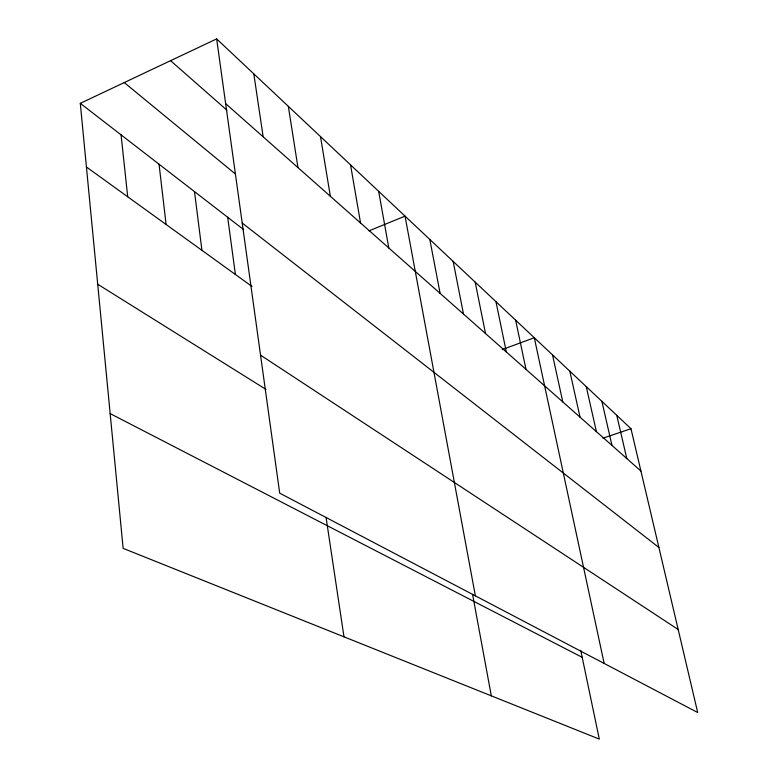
<?xml version="1.0" encoding="UTF-8"?>
<svg xmlns="http://www.w3.org/2000/svg" width="778" height="778" viewBox="0 0 778 778"><rect width="100%" height="100%" fill="white"/><g stroke="black" fill="none" stroke-linecap="round" stroke-linejoin="round"><path stroke-width="1.17" d="M580.728 650.33L599.303 739.1L123.128 548.364L80.299 103.338L216.654 38.9L630.968 428.697L697.701 712.522L279.701 493.164L216.654 38.9M369.054 230.823L405.037 216.128L475.368 595.851M502.248 349.536L534.301 337.749L604.156 663.43M603.008 438.17L630.968 428.697M110.155 413.595L582.187 657.332M97.707 284.233L265.92 389.37M260.542 355.147L678.173 629.499M86.426 166.998L252.053 286.489M80.299 103.338L243.709 229.656M242.211 223.043L658.888 547.459M124.247 82.565L235.209 173.844M170.596 60.665L226.875 110.145M225.639 103.62L640.926 471.04M616.769 415.335L626.796 458.543M601.88 401.331L611.985 445.434M586.252 386.617L596.415 431.664M569.817 371.164L580.038 417.173M552.526 354.894L562.795 401.925M515.649 320.196L525.986 369.356M495.965 301.679L506.322 351.957M475.173 282.113L485.53 333.558M453.156 261.408L463.494 314.069M429.816 239.449L440.115 293.384M472.577 594.363L491.307 695.843M378.662 191.32L388.806 247.988M350.547 164.868L360.554 222.994M320.507 136.607L330.349 196.27M288.337 106.343L297.964 167.61M326.06 517.38L343.983 636.832M253.813 73.861L263.149 136.811M227.672 217.266L235.394 274.469M194.5 191.612L201.92 250.321M159.043 164.207L166.103 224.482M121.067 134.847L127.709 196.776"/></g></svg>
